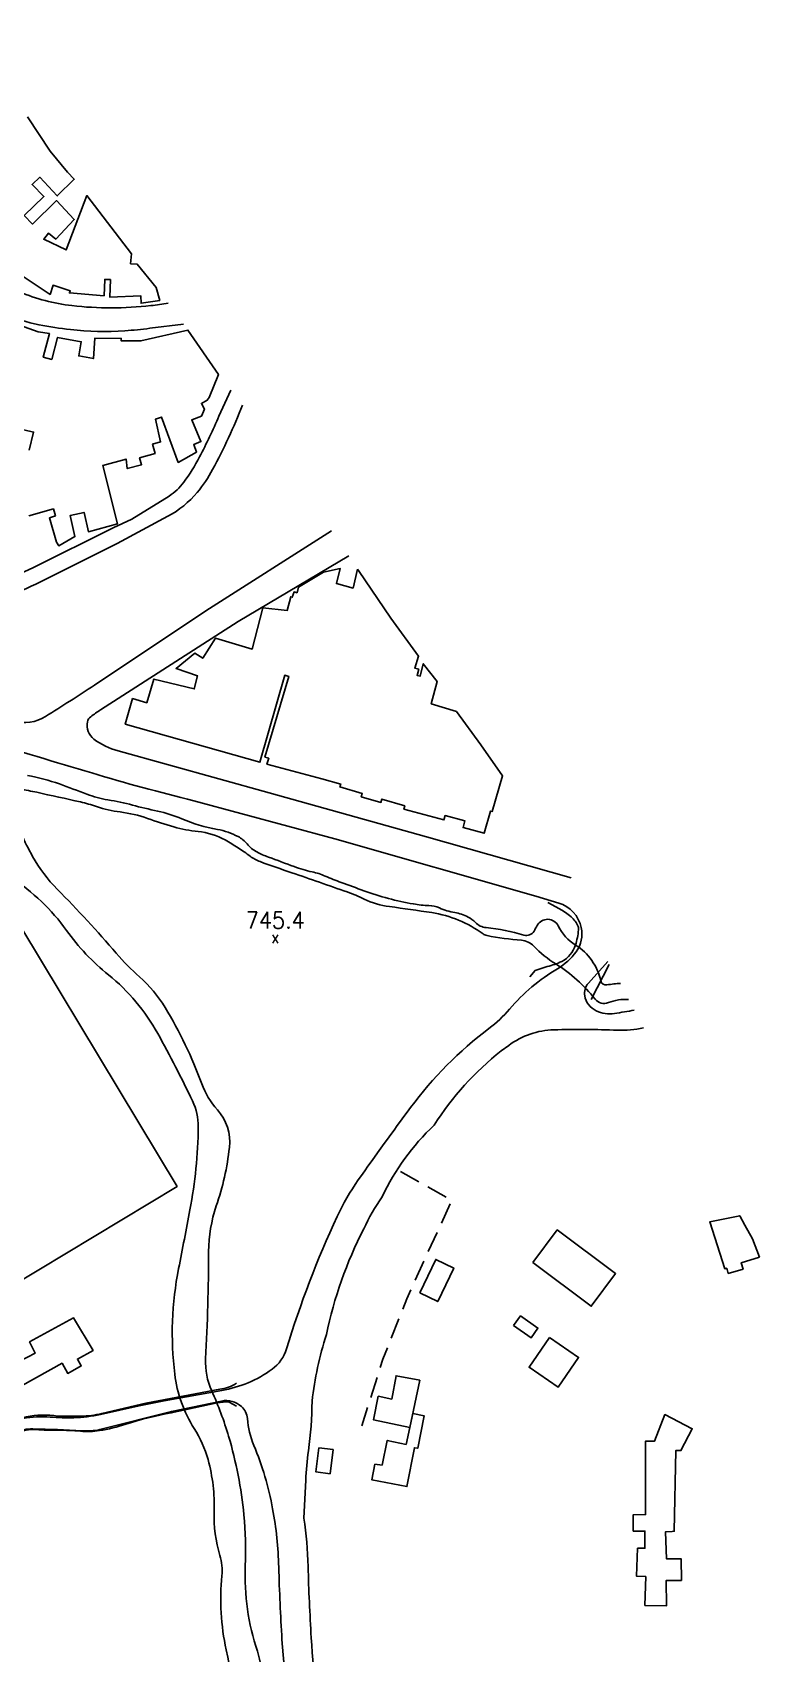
# Model space of a CAD drawing. Header units: metres. Extents: x 320405 to 332543, y 7395686 to 7410003.
# Drawn here: x 321289.8 to 321463.3, y 7409263.5 to 7409650.4 of the extents above; entities that cross this region are included whole.
import ezdxf
from ezdxf.enums import TextEntityAlignment as Align

# ---------------------------------------------------------------- set-up
doc = ezdxf.new("R2010")
doc.units = ezdxf.units.M
doc.header["$LTSCALE"] = 10
doc.header["$MEASUREMENT"] = 0
doc.linetypes.add('DASHED', pattern=[0.75, 0.5, -0.25])
for name, color, linetype in [('Edificações', 30, 'Continuous'), ('Hidrografia', 140, 'Continuous'), ('Pontes e Viadutos', 190, 'Continuous'), ('Pontos Cotados', 45, 'Continuous'), ('Vias Primárias', 230, 'Continuous'), ('Vias Secundárias', 230, 'DASHED'), ('Áreas Verdes e Lazer', 93, 'Continuous')]:
    doc.layers.add(name, color=color, linetype=linetype)
doc.styles.add('Style-STANDARD', font='STANDARD.shx')

msp = doc.modelspace()

# ---------------------------------------------------------------- linework, layer by layer
at = {"layer": 'Edificações'}
for points in [[(321284.7446082854, 7409594.085622313), (321294.0234852475, 7409587.910660211), (321294.712944014, 7409590.084185428), (321298.8116938223, 7409588.784030746), (321298.6414561135, 7409588.247354775), (321306.8862670674, 7409587.581175293), (321307.0442235651, 7409591.471247811), (321308.4096384848, 7409591.415805101), (321308.2403117003, 7409587.245710962), (321315.6549872328, 7409587.571958931), (321315.7337026015, 7409585.782985595), (321320.1716892458, 7409586.461387389), (321319.3300212327, 7409589.531635026), (321314.8118410627, 7409595.113246602), (321313.2237378978, 7409595.207714306), (321313.430212756, 7409597.586497451), (321302.7922054129, 7409611.495328893), (321297.8549975883, 7409598.508707728), (321292.5058221417, 7409601.073928302), (321293.6328630978, 7409602.513984762), (321295.4131621181, 7409601.12065751), (321299.7632828434, 7409605.758143956), (321295.5817047511, 7409610.291825708), (321289.8483107965, 7409604.695190281), (321287.8572598747, 7409606.734894218), (321292.5228985199, 7409611.287192733), (321289.7333977015, 7409614.146144706), (321291.543141325, 7409615.846219478), (321295.7224315404, 7409611.397330558), (321299.7782246741, 7409615.381561261), (321298.1623723945, 7409617.095036441), (321294.0512343617, 7409622.101056711), (321288.618811572, 7409630.273665134)], [(321285.6197726643, 7409580.969972088), (321291.1610573647, 7409579.003046971), (321293.8527214662, 7409578.542996934), (321292.3990947786, 7409572.922552573), (321294.3927619243, 7409572.391843766), (321295.7823630692, 7409577.612036288), (321301.4453060883, 7409576.592200449), (321300.8368054318, 7409573.213318855), (321304.3531447081, 7409572.58006353), (321304.7218361404, 7409577.455466295), (321310.9974051001, 7409577.374055103), (321310.9901557157, 7409576.815237438), (321315.6677945163, 7409576.784976007), (321326.8900046633, 7409579.376062996), (321334.1721847584, 7409568.754453155), (321331.9586592442, 7409563.315263901), (321331.5168079603, 7409562.632485132), (321330.1122758598, 7409561.896712285), (321330.8485980428, 7409560.491131545), (321330.1122758598, 7409558.817679564), (321327.8112339079, 7409557.938285086), (321329.9884721185, 7409552.770978492), (321328.2918645503, 7409552.056115001), (321328.9660239783, 7409550.269504417), (321324.6136821047, 7409547.801823667), (321320.6263478133, 7409558.631048247), (321319.1296927615, 7409558.07997795), (321320.374471236, 7409552.682655029), (321318.4576477921, 7409552.171915005), (321319.0637020604, 7409549.897374191), (321315.3795232013, 7409548.915720088), (321315.8283467581, 7409547.231271101), (321312.4290112068, 7409546.325513856), (321312.1500606234, 7409548.57676605), (321306.5874304501, 7409547.027649314), (321310.0752806817, 7409533.130912466), (321303.1593475421, 7409531.228501878), (321302.1155539295, 7409535.877388147), (321298.8212841956, 7409535.137740518), (321299.9523231231, 7409530.100277864), (321296.0726506221, 7409527.887570891), (321295.5283410694, 7409528.770805519), (321293.8719323915, 7409534.605530281), (321295.2900138398, 7409535.008106668), (321294.8092462192, 7409536.701617924), (321288.9699650774, 7409535.043915743)], [(321288.983232485, 7409550.757058978), (321290.0596309761, 7409555.023610811), (321287.7324870299, 7409555.610720573)]]:
    msp.add_lwpolyline(points, dxfattribs=at)
for points in [[(321367.3737440533, 7409522.327292117), (321366.327004761, 7409517.794887187), (321362.3247286384, 7409518.858608893), (321363.2468530573, 7409522.46988648), (321359.2189623676, 7409521.609692754), (321353.3084009904, 7409518.033744552), (321352.9562006919, 7409516.704284429), (321352.2162728308, 7409516.900305963), (321351.8099488104, 7409515.627506211), (321351.4582026142, 7409515.739796404), (321350.5783150382, 7409512.417908372), (321344.7403282681, 7409513.114511685), (321342.2322352314, 7409503.21997975), (321333.4677841607, 7409505.849714854), (321330.4495343277, 7409501.058743015), (321328.5666392863, 7409502.244942357), (321324.0629689102, 7409498.62946377), (321329.1688059685, 7409496.892179657), (321328.3960998585, 7409493.720983324), (321318.7692916924, 7409496.082675919), (321317.0595193333, 7409490.446870956), (321313.6997419377, 7409491.420733138), (321311.9494131804, 7409485.292620874), (321344.0636767847, 7409476.224489341), (321349.9998527295, 7409496.992791601), (321350.9462732594, 7409496.722277492), (321345.2675614427, 7409477.459481761), (321346.1775855053, 7409477.191204795), (321345.7592480017, 7409475.772159396), (321358.8838384473, 7409472.270670323), (321363.3685222515, 7409471.01878124), (321363.1760572763, 7409470.329307573), (321368.4893011404, 7409468.787653765), (321368.2603686122, 7409467.998647605), (321372.9408681723, 7409466.640586474), (321373.1703044042, 7409467.431328626), (321378.6588663549, 7409465.838805743), (321378.4384259433, 7409464.999729251), (321387.9841213133, 7409462.475214274), (321388.2505103063, 7409463.482484263), (321392.9884473281, 7409462.229459469), (321392.5620388688, 7409460.617123915), (321397.5917981245, 7409459.286921967), (321399.1115162065, 7409464.556575878), (321399.4752487331, 7409464.451678876), (321401.9824822783, 7409472.971881815), (321396.8211469911, 7409480.399501029), (321390.9895638628, 7409488.332484057), (321384.9744096696, 7409490.206477531), (321386.3490581084, 7409495.47670016), (321383.0725280563, 7409499.754627884), (321382.3233019663, 7409496.77467105), (321381.5968120768, 7409496.95732644), (321381.9724025758, 7409498.451192564), (321381.0183551335, 7409498.691060883), (321381.9561598366, 7409501.528009413), (321375.3604087871, 7409510.611501549), (321367.601329478, 7409522.006764323)], [(321463.307550974, 7409358.081714857), (321458.936472408, 7409356.765085705), (321459.3883990325, 7409355.264734009), (321455.8432516191, 7409354.196886711), (321455.4614560149, 7409355.464410354), (321455.0003640839, 7409355.325523105), (321451.4250005819, 7409366.508315707), (321458.5664065523, 7409367.997786578), (321459.8244837877, 7409365.714337982), (321461.6461769172, 7409362.508758327)], [(321409.205790224, 7409356.825760084), (321423.1495316139, 7409346.394066234), (321428.9674288048, 7409354.170679986), (321415.0236874149, 7409364.602373837)], [(321382.2080364139, 7409349.577091886), (321386.0288237949, 7409357.550671525), (321390.3449305887, 7409355.482475418), (321386.5241432078, 7409347.508895778)], [(321285.0000966527, 7409332.301757093), (321287.3458240486, 7409327.428517218), (321296.8918519071, 7409332.762132289), (321298.2364153708, 7409330.35565186), (321301.4420064439, 7409332.14669931), (321300.5350613974, 7409333.769936564), (321304.2555472513, 7409335.848669176), (321299.6273309321, 7409343.584879417), (321289.1314639186, 7409337.855453964), (321290.4739417515, 7409335.208858023)], [(321404.6293208874, 7409341.750865044), (321408.7906985024, 7409338.827559834), (321410.4331549015, 7409341.165626098), (321406.2717772865, 7409344.088931308)], [(321413.1504335697, 7409338.926818321), (321420.1030511432, 7409334.170684665), (321415.2529626261, 7409327.080721873), (321408.3003450526, 7409331.836855529)], [(321372.2951989141, 7409324.895676204), (321371.1660234109, 7409319.287520325), (321379.8194780243, 7409317.39970231), (321382.233650981, 7409328.714321921), (321376.5621588975, 7409329.768827265), (321375.5323899898, 7409324.230376238)], [(321371.4926091423, 7409308.709441591), (321370.7668630723, 7409304.946094042), (321379.1447478522, 7409303.330453479), (321380.9366122985, 7409312.622145094), (321381.7397405151, 7409312.467265126), (321383.2383972229, 7409320.238531527), (321380.5476885867, 7409320.812641506), (321378.9668692062, 7409313.403739871), (321374.4781623515, 7409314.361484371), (321373.2202544024, 7409308.465987153)], [(321435.9004383222, 7409274.949141954), (321441.0937918182, 7409274.845457889), (321441.0126790223, 7409280.877566389), (321444.6415451729, 7409280.92636317), (321444.5719566455, 7409286.101447356), (321441.1122685697, 7409286.054925485), (321440.865395261, 7409292.536263491), (321442.4690954591, 7409292.59734822), (321442.9487133916, 7409292.66222043), (321443.2987791435, 7409311.940544273), (321444.5526110104, 7409311.917776546), (321447.2476915838, 7409317.12935571), (321440.7173085409, 7409320.506433545), (321438.210018463, 7409314.157079176), (321436.0605293671, 7409314.168599628), (321436.1053548595, 7409296.632168079), (321433.1678208202, 7409296.624659345), (321433.1778009742, 7409292.720267311), (321435.9413917226, 7409292.727331422), (321435.9518635733, 7409288.630579887), (321434.2009345836, 7409288.626104276), (321433.9793457836, 7409281.929767643), (321436.1460553622, 7409281.858068951)], [(321358.1666305661, 7409312.577241235), (321357.4463352902, 7409306.824474991), (321360.830545553, 7409306.400743075), (321361.550840829, 7409312.153509319)]]:
    msp.add_lwpolyline(points, close=True, dxfattribs=at)
at = {"layer": 'Hidrografia'}
for points in [[(321288.6486952337, 7409473.077869971, -0.04299002552889178), (321296.2391453087, 7409471.038750024, -0.003543920227154094), (321302.7623217511, 7409468.61715108, 0.05009289989312175), (321307.8254678641, 7409467.256969752, -0.02417306540930678), (321313.6506473506, 7409466.01122491, 0.01139504859430835), (321319.6679360913, 7409464.562720118, -0.04764811461244894), (321325.4440209907, 7409462.720983909, 0.05686918822731477), (321333.92884637, 7409460.18648454, -0.07775765891287971), (321338.8788614781, 7409458.480689661, -0.09860764338820048), (321341.0112741957, 7409456.743405547, 0.0981945348459365), (321343.3763525654, 7409454.813345876, 0.03434680982765316), (321346.1192458011, 7409453.588337846, -0.001264768144326043), (321352.2539346414, 7409451.321880986, 0.03553104203818563), (321356.5678546643, 7409450.056167361, -0.04788075865359139), (321359.6650827462, 7409449.063872457, 0.01270755008553838), (321363.5072678234, 7409447.527812232, 0.001541701280264735), (321368.8799232901, 7409445.555510904, 0.0439659295330507), (321380.7074496862, 7409442.398139114, 0.03599255385014326), (321384.4194273804, 7409442.021804359, -0.09713274536730904), (321386.9083094918, 7409441.458070256, 0.06216280532240696), (321390.5946726189, 7409440.349034774, -0.07883696992766434), (321393.7495334768, 7409439.284545039, -0.07924347583605028), (321395.497727687, 7409437.980429908, 0.1772575403729232), (321398.0549153103, 7409436.750813699, -0.04925729333027841), (321407.0669738641, 7409434.963607628, 0.3488033949023904), (321409.4896850102, 7409435.922877238, 0.003359381923194841), (321410.2666602144, 7409437.293042958, -0.6056133624091873), (321415.2529626261, 7409437.156333598, 0.1415336144476558), (321419.381177037, 7409432.594234732, -0.2031444948113342), (321425.4212927081, 7409424.059419548, 0.401644736123128), (321426.8862452214, 7409423.074501493, -0.03036746919424776), (321430.1540236109, 7409423.43946247)], [(321432.0638478649, 7409419.601617686, 0.1084923619871374), (321427.2427146146, 7409418.841119515, -0.329297328620361), (321424.0558355479, 7409419.70131324, 0.08515092190189888), (321414.6975231428, 7409428.075729417, -0.06003113534807634), (321409.4299176866, 7409432.335408584, 0.180581169244655), (321406.4628969878, 7409433.74167172, -0.02497182968289036), (321398.2833118676, 7409434.854547353, -0.1120951974634406), (321397.3232211434, 7409435.270026652, 0.1206020935909206), (321385.0725988438, 7409440.329065992, 0.004866428126565314), (321374.9889975628, 7409441.769122452, -0.07913473498969602), (321368.9781124643, 7409443.563240794, 0.02697310009339466), (321364.9053962822, 7409445.256747191, 0.002901203277148613), (321351.6904141633, 7409449.84726317, -0.004564835281699663), (321344.1020986359, 7409452.51155963, -0.07540682293475767), (321341.7562311911, 7409453.784953555, 0.01677681151636963), (321338.8532469105, 7409455.832521834, 0.01938858375157405), (321335.8008443215, 7409457.670417892, 0.1005744281232851), (321329.3310315609, 7409459.691105117, -0.04411053552022355), (321323.5613503028, 7409460.803212719, -0.01575677823201843), (321317.2623013235, 7409462.821595854, 0.05501798584970499), (321310.7348557864, 7409464.361496229, -0.05234122779139038), (321305.1017855536, 7409465.658699088, 0.02746122933651198), (321301.2297168146, 7409466.755446089, 0.002169687596913333), (321290.8302025385, 7409469.045711882, 0.007598407969090539), (321286.8407337, 7409469.842927139)], [(321284.7147246241, 7409464.704037659, 0.03433939081526249), (321289.8440417019, 7409453.768824923, 0.06809013319114791), (321295.7332576066, 7409445.911876876, -0.01732865818069065), (321309.8191350098, 7409430.625005525, 0.03276599630323797), (321315.345477879, 7409424.986896472, -0.07316494540035737), (321321.4396103215, 7409417.675249805, -0.05003056866360901), (321330.1912541087, 7409399.501353262, 0.09602218575214626), (321333.9331154646, 7409393.262644662, -0.2139711287469997), (321336.8062160835, 7409384.297429163, -0.0544294072488334), (321333.6748352451, 7409370.307760672, 0.08131299436189914), (321331.8433936918, 7409359.422469893, -0.01187485459130321), (321331.121916716, 7409333.815577925, 0.120426140298759), (321332.571453383, 7409326.187261014, -0.03524619439490598), (321336.6141068293, 7409315.34906191, -0.04762182180772609), (321340.2471062751, 7409296.598374753, -0.03419491904728192), (321340.5864992901, 7409284.413577026, 0.09116933318551368), (321343.485214476, 7409264.038506182, -0.08195779836188233), (321344.3304951931, 7409258.787484305, 0.06703756734463777)], [(321284.7744919471, 7409448.686001641, -0.09225070217404706), (321297.9275721954, 7409436.090307803, 0.06715463286302027), (321307.9450025107, 7409425.490724226, -0.0968255685879536), (321319.6956852055, 7409411.489535282, -0.01465532501855093), (321328.0012086146, 7409395.37395944, -0.1152054007825178), (321329.3651843169, 7409389.192085068, -0.04364494131968968), (321327.3885935494, 7409369.386892567, -0.002083554259168103), (321324.6883912589, 7409355.412584677, 0.07924815852379444), (321323.7577286512, 7409330.185867616, 0.1117306474861998), (321328.4067725949, 7409317.201550541, -0.07460499777600056), (321331.7046481194, 7409309.765482996, -0.07561641407794847), (321333.1732166382, 7409297.33030745, 0.08112252373673867), (321334.5222505098, 7409286.889706107, -0.09677063242476043), (321334.993985455, 7409282.064172912, 0.07675558549424372), (321336.0164335952, 7409264.36952716, -0.01266964572368766), (321341.286630793, 7409236.299562623, 0.04714083967256771)]]:
    msp.add_lwpolyline(points, format="xyb", dxfattribs=at)
at = {"layer": 'Pontes e Viadutos'}
for points in [[(321412.7683496093, 7409442.772937808), (321415.5646065269, 7409441.243021824, -0.04992364958708963), (321418.3160379515, 7409439.35904396, -0.1268030421849763), (321420.0044648382, 7409436.985830913, -0.1163297281956066), (321420.1111922017, 7409436.197063988, -0.05144033292334604), (321419.381177037, 7409432.594234732, -0.2011425637721793), (321416.0982433432, 7409428.694177823, -0.06982308130132144), (321412.6509495098, 7409427.495282819), (321409.7586379657, 7409426.553677901), (321408.4501604917, 7409425.009169346)], [(321239.0546240741, 7409302.297926215), (321239.5839917962, 7409301.443876731), (321243.8915081774, 7409301.78641816), (321284.4222916486, 7409319.132378243), (321288.31570586, 7409319.958778643, -0.09238507929371413), (321295.8079667608, 7409320.14540996), (321301.3321750835, 7409320.160770562, 0.06060173473077506), (321306.3547647982, 7409320.785947074), (321316.8823519102, 7409323.206009957), (321334.4966359423, 7409326.553085186, 0.1169589351371045), (321338.4903738755, 7409327.981621194, 0.4562388977426132)], [(321242.1155648525, 7409295.726660577), (321242.1048921165, 7409296.71357927, -0.169028728668896), (321242.3546341462, 7409297.457032419, -0.1640431527752549), (321245.0953928349, 7409299.278799845), (321249.7230913057, 7409301.001491386), (321271.717466326, 7409309.868399031), (321286.0125293611, 7409316.115555963, -0.1199970451910188), (321290.6188823595, 7409316.92121955, 0.01891292293078947), (321295.9894032786, 7409316.771453678, -0.02612952597681517), (321301.251062287, 7409316.548724946, 0.0628248633624313), (321305.7933788677, 7409316.689274456, 0.04027751454094375), (321312.068947827, 7409318.204597867, -0.0365970045868477), (321322.9273897652, 7409320.911135982), (321333.8733481411, 7409323.302781751, -0.07093770546845042), (321336.7635251381, 7409323.515526093), (321338.4946429702, 7409322.556256482)]]:
    msp.add_lwpolyline(points, format="xyb", dxfattribs=at)
msp.add_lwpolyline([(321423.1059620148, 7409419.605309477), (321427.4307979057, 7409427.925198793)], dxfattribs=at)
at = {"layer": 'Vias Primárias'}
for points in [[(321325.8100075517, 7409580.827800002), (321317.8044763287, 7409579.799494198, -0.01425653415899053), (321311.8725694786, 7409579.208879041, -0.04713841030755114), (321298.8561002556, 7409579.514555026, -0.01475147063667672), (321291.3809157331, 7409580.622822477, -0.09405587652143628), (321283.3251343542, 7409583.694174895, -0.06445572825032189), (321269.3715988817, 7409594.990361785), (321254.5172844632, 7409610.113642721), (321241.3642042154, 7409624.234644363), (321231.365984825, 7409632.106953012), (321224.0380840637, 7409638.527684748), (321215.5916805356, 7409645.809378241, 0.0981332247746768), (321210.2958687707, 7409648.812375979), (321188.8201887356, 7409657.145502696)], [(321285.4446091167, 7409635.035633171), (321280.5288774366, 7409631.675320089), (321276.1018264089, 7409628.608575851, -0.05397937224665534), (321271.3524587438, 7409626.026458614, -0.005963237849984887), (321268.7931365729, 7409625.009586746, -0.02272871831527803), (321266.3085235562, 7409624.183954375, -0.04379994132641689), (321258.5985388341, 7409622.718552921, 0.1694791904950832), (321255.4223325038, 7409621.238558895, 0.404849598093192), (321255.3348160661, 7409618.284715084), (321260.7480279305, 7409612.473031226), (321266.186854362, 7409606.294997004), (321271.2371931914, 7409601.286672643), (321275.6855896921, 7409596.984935985), (321281.1927216365, 7409592.040358123, 0.08270842336490114), (321286.7510827146, 7409588.504347487, 0.0718277669739259), (321299.1954932706, 7409585.218714668, 0.05762977456882321), (321318.0584874535, 7409585.226394969, 0.01397933061064432), (321322.191445031, 7409585.823563132, 3.881565784926866)], [(321278.7785486793, 7409517.574462545), (321289.9294235925, 7409522.624260533), (321309.0699089197, 7409532.148601953), (321313.5417854399, 7409534.276813393), (321322.4001565906, 7409539.766692635, 0.0976567063380207), (321325.9264286729, 7409543.048485303, 0.03614166877048548), (321329.6746936706, 7409549.102866677, 0.01949159145754278), (321334.3023921414, 7409558.85377698), (321337.1784167461, 7409565.069537051)], [(321283.8673093594, 7409515.645170904, 0.005763576161109592), (321292.8473497042, 7409519.831703044), (321310.0325897364, 7409528.459753324), (321322.1247999934, 7409534.93655126, 0.0966672771881794), (321329.1154422867, 7409540.641478932, 0.05077845518908479), (321332.7889981302, 7409546.102941059, 0.02737696793467164), (321339.9555018371, 7409561.488467152)], [(321361.1624197558, 7409531.461022421), (321331.1560694724, 7409512.371058536), (321304.5852251155, 7409494.588857351, -0.003829171296793807), (321292.8857715549, 7409487.131284962, -0.2135115966822693), (321285.3166669528, 7409486.071403407, -0.02951669228388904)], [(321365.3300969898, 7409525.470857733), (321338.889534214, 7409509.79892569), (321306.0751391067, 7409488.752596529, 0.01919589310085046), (321303.7036570949, 7409487.099795727, 0.1825952365695546), (321302.924547343, 7409485.864035277, 0.287043278640352), (321304.4571522796, 7409481.764290539, 0.1004711928426429), (321310.2481790101, 7409478.940243817), (321346.3092205077, 7409468.918218884), (321383.8644450917, 7409458.462256938), (321418.3501907079, 7409448.6084306)], [(321277.858558808, 7409481.537721655, 0.00097327581504053), (321303.9512645775, 7409473.662340886, 0.01263070992739128), (321328.3000452318, 7409467.030400869), (321361.9703937927, 7409457.936156311), (321409.9571508612, 7409444.29210137), (321415.3853045567, 7409442.616259665, -0.2710840170440147), (321420.76009457, 7409436.752349759, -0.2135250156638143), (321419.543402629, 7409430.995196039, -0.1021111529321715), (321415.0800642977, 7409426.933852807, 0.08249753294748609), (321403.6303527672, 7409417.30198717, -0.053896691260554), (321398.7272976991, 7409412.676141805, 0.07107955810275098), (321380.0265291086, 7409393.781833017, 0.006186274377774736), (321367.5458312491, 7409376.518052158, 0.04464080321455533), (321362.4912233255, 7409367.778637513, 0.03529891444022381), (321350.4417040134, 7409336.204919605, -0.1638147314336375), (321346.9751992547, 7409331.336376724, -0.1159226673307098), (321334.9555636044, 7409326.30424343), (321321.2603083509, 7409323.824274197), (321315.2835760084, 7409322.596194048), (321306.0281790667, 7409320.55400198, -0.04730944819248877), (321299.671497311, 7409319.770611266, -0.02786284366453553), (321294.0597725511, 7409319.925753349, 0.1341897633552001), (321281.3421399449, 7409317.566364844)], [(321427.130186081, 7409428.634103986), (321422.4655978349, 7409423.525335168, 0.2350670428363624), (321421.5882989089, 7409420.453982751, 0.2420845508012004), (321424.3333266922, 7409416.906451663, 0.1464951453974254), (321428.6856685658, 7409416.265146519, 0.01078084593478417), (321433.4155857983, 7409417.058516129, 10.62125663408574)], [(321359.8336516119, 7409239.371664886, -0.03131226182963424), (321356.335285208, 7409267.259942878, -0.008787618111491957), (321355.5756859633, 7409284.275630126, 0.02950488702132813), (321354.5830407828, 7409295.785595603), (321355.0096351607, 7409304.843178007, -0.02307129776242366), (321355.6692102659, 7409311.899838677, 0.03370199347895554), (321356.5208946248, 7409323.715981951, -0.04880094948512824), (321359.9553811741, 7409339.621885573, -0.06771707030673403), (321368.8388998762, 7409364.827874492, -0.04464080321427288), (321373.2689545131, 7409372.487436808, -0.0942540384395759), (321385.6481737961, 7409389.6108486, -0.08379361424996942), (321401.6516274521, 7409407.309147382), (321403.4638580806, 7409408.645519777, -0.1527946324645882), (321414.2561290534, 7409412.36816173, -0.01767463660941776), (321429.4178182776, 7409412.270621906, 0.06843717773034216), (321435.5839138355, 7409412.857438195)], [(321352.9562006919, 7409238.067567941, -0.03131226182930968), (321349.3488158137, 7409266.824919429, -0.008787618111458008), (321348.5782442507, 7409284.086396198, 0.03855396358618381), (321347.122483016, 7409298.019230461, 0.05380876345589252), (321342.6228573811, 7409313.170160483, -0.0806592377391493), (321341.0902524446, 7409319.564779196, 0.1929034158828372), (321339.6707785134, 7409322.463324838, 0.2385982414928083), (321334.9320835844, 7409323.753615427), (321322.9487352376, 7409321.292078918), (321305.9065098725, 7409316.92121955, -0.06034337453769423), (321301.6011280385, 7409316.659321282, 0.0110094798145808), (321289.893136289, 7409317.101706626, 0.1057030694800902), (321285.7179618385, 7409316.277610316), (321257.7297780975, 7409304.262547242), (321244.4080686155, 7409299.201996834, 0.2223644305012265), (321241.8316700663, 7409296.70897109), (321241.5612507929, 7409295.999664281, -0.03091139025510613), (321242.3354232209, 7409293.032410943), (321247.9215334137, 7409275.713331915), (321261.5612904383, 7409223.932741758, -0.007923881749050937)]]:
    msp.add_lwpolyline(points, format="xyb", dxfattribs=at)
at = {"layer": 'Vias Secundárias', "flags": 128}
msp.add_lwpolyline([(321377.6382382544, 7409378.509036404), (321389.8750423617, 7409371.68404791), (321379.1092362574, 7409348.127435158), (321373.430410672, 7409333.735095964), (321368.3766312175, 7409317.860573214)], dxfattribs=at)
at = {"layer": 'Áreas Verdes e Lazer'}
msp.add_lwpolyline([(321226.8535519065, 7409432.038948962), (321278.047386013, 7409347.088703727), (321324.3063072986, 7409374.965863301), (321273.1124731922, 7409459.916108536)], close=True, dxfattribs=at)

# ---------------------------------------------------------------- texts
at = {"layer": 'Pontos Cotados', "linetype": 'Continuous', "style": 'Style-STANDARD'}
for s, height, p in [('745.4', 4, (321347.75, 7409438.550000001, 745.4200000000001)), ('x', 3, (321347.75, 7409434.550000001, 745.4200000000001))]:
    msp.add_text(s, height=height, dxfattribs=at).set_placement(p, align=Align.MIDDLE_CENTER)

doc.saveas('drawing.dxf')
